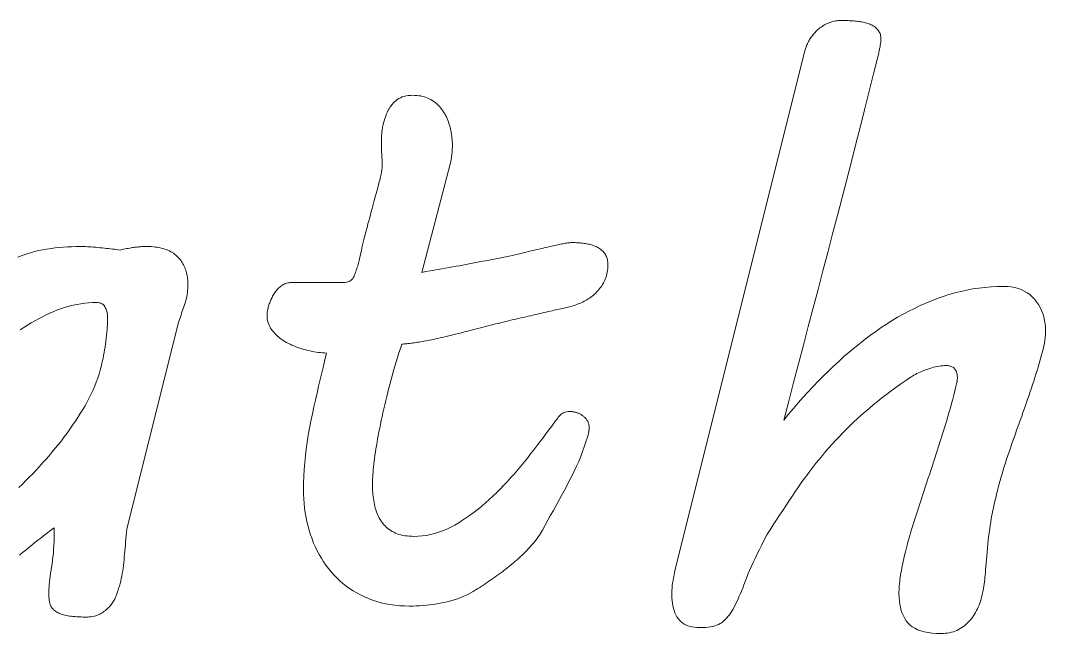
# Model space of a CAD drawing. Extents: x 120.6 to 167.1, y 73.5 to 127.9.
# Drawn here: x 128.42 to 135.98, y 73.55 to 78.08 of the extents above; entities that cross this region are included whole.
import ezdxf

# ---------------------------------------------------------------- set-up
doc = ezdxf.new("R2010")
doc.units = 0

msp = doc.modelspace()

# ---------------------------------------------------------------- linework, layer by layer
at = {"color": 7, "lineweight": 13}
for points in [[(135.211624, 73.552643), (135.17691, 73.553429), (135.144455, 73.555763), (135.114243, 73.559669), (135.086304, 73.565132), (135.060593, 73.572159), (135.037155, 73.580742), (135.015961, 73.590889), (134.99704, 73.602592), (134.980362, 73.61586), (134.965927, 73.630692), (134.953308, 73.646881), (134.942001, 73.664223), (134.932022, 73.682724), (134.923386, 73.702377), (134.916077, 73.72319), (134.910095, 73.745155), (134.905426, 73.76828), (134.902115, 73.792564), (134.900116, 73.818001), (134.899445, 73.844589), (134.899597, 73.859161), (134.900024, 73.873962), (134.900757, 73.888992), (134.901764, 73.904251), (134.903061, 73.919746), (134.904648, 73.935471), (134.906525, 73.951431), (134.908707, 73.967613), (134.911163, 73.984032), (134.91391, 74.000687), (134.916885, 74.017509), (134.920029, 74.034447), (134.923355, 74.051498), (134.926849, 74.068672), (134.930527, 74.085953), (134.934372, 74.103355), (134.938385, 74.120872), (134.942581, 74.138504), (134.946945, 74.15625), (134.951477, 74.174118), (134.959671, 74.204742), (134.968079, 74.235336), (134.976669, 74.265907), (134.985474, 74.296448), (134.994476, 74.326958), (135.003677, 74.357437), (135.013092, 74.387886), (135.022705, 74.418312), (135.032516, 74.448708), (135.042526, 74.479073), (135.052643, 74.509453), (135.062775, 74.539894), (135.072876, 74.570389), (135.083008, 74.600937), (135.093124, 74.631554), (135.103241, 74.662216), (135.113358, 74.692947), (135.123474, 74.723732), (135.133591, 74.75457), (135.143707, 74.785477), (135.153793, 74.816399), (135.163818, 74.847328), (135.173798, 74.878258), (135.183716, 74.909187), (135.193573, 74.940117), (135.203369, 74.971046), (135.213104, 75.001976), (135.222794, 75.032906), (135.232422, 75.063835), (135.241989, 75.094765), (135.251419, 75.12571), (135.260651, 75.156677), (135.269684, 75.187683), (135.278519, 75.218712), (135.28714, 75.249771), (135.295578, 75.280861), (135.303802, 75.311974), (135.311813, 75.343124), (135.319641, 75.374298), (135.327255, 75.405502), (135.327805, 75.408478), (135.328293, 75.411629), (135.328735, 75.414955), (135.329102, 75.418449), (135.329422, 75.422119), (135.329681, 75.425964), (135.32988, 75.429985), (135.330032, 75.434174), (135.330109, 75.438538), (135.330139, 75.443077), (135.329941, 75.450996), (135.32933, 75.458572), (135.328323, 75.465797), (135.326904, 75.472679), (135.325089, 75.47921), (135.322861, 75.485397), (135.320236, 75.491234), (135.3172, 75.496727), (135.313751, 75.501869), (135.309906, 75.506668), (135.305664, 75.511063), (135.30101, 75.514999), (135.295944, 75.518463), (135.290482, 75.521469), (135.284622, 75.524017), (135.278351, 75.526093), (135.271667, 75.527718), (135.264587, 75.52887), (135.257095, 75.529564), (135.249207, 75.529793), (135.236389, 75.529533), (135.223373, 75.528755), (135.210144, 75.527451), (135.196716, 75.525635), (135.18309, 75.523293), (135.16925, 75.520432), (135.155228, 75.517044), (135.140991, 75.513145), (135.126541, 75.50872), (135.111908, 75.503777), (135.097412, 75.49852), (135.083405, 75.493141), (135.069885, 75.487648), (135.05687, 75.48204), (135.044342, 75.476318), (135.032303, 75.470482), (135.020752, 75.464523), (135.009689, 75.458458), (134.99913, 75.452271), (134.989059, 75.445969), (134.950806, 75.419983), (134.913498, 75.394051), (134.877151, 75.368187), (134.841751, 75.342369), (134.807312, 75.316612), (134.773819, 75.290916), (134.741287, 75.265282), (134.709717, 75.2397), (134.679092, 75.214172), (134.649414, 75.188705), (134.620468, 75.163155), (134.59201, 75.137375), (134.564041, 75.111359), (134.53656, 75.085114), (134.509583, 75.058632), (134.483093, 75.031921), (134.457092, 75.004982), (134.43158, 74.977814), (134.40657, 74.950409), (134.382034, 74.922775), (134.35788, 74.894836), (134.334, 74.866524), (134.310364, 74.837837), (134.287003, 74.808769), (134.263885, 74.779327), (134.241028, 74.749512), (134.218445, 74.719322), (134.196121, 74.688751), (134.174042, 74.657814), (134.152237, 74.626495), (134.130463, 74.594681), (134.108475, 74.562263), (134.086288, 74.529236), (134.063904, 74.495605), (134.041306, 74.461365), (134.018524, 74.426521), (133.995529, 74.391068), (133.972321, 74.355011), (133.948929, 74.318344), (133.925323, 74.281067), (133.905609, 74.244057), (133.886948, 74.208168), (133.869308, 74.173409), (133.852722, 74.139778), (133.837158, 74.107269), (133.822647, 74.075897), (133.809189, 74.045647), (133.796753, 74.016525), (133.78537, 73.988525), (133.775024, 73.961662), (133.765259, 73.93586), (133.755646, 73.911072), (133.746185, 73.887299), (133.736862, 73.86454), (133.727692, 73.842789), (133.718658, 73.822044), (133.709763, 73.802315), (133.701019, 73.7836), (133.692413, 73.7659), (133.68396, 73.749207), (133.675476, 73.733467), (133.666794, 73.71862), (133.657898, 73.704674), (133.648819, 73.69162), (133.639526, 73.679466), (133.63002, 73.668213), (133.620331, 73.657845), (133.610428, 73.648384), (133.600327, 73.639809), (133.590027, 73.632133), (133.579102, 73.625267), (133.567123, 73.619125), (133.554123, 73.613708), (133.54007, 73.609009), (133.524979, 73.605034), (133.50885, 73.601784), (133.491684, 73.599258), (133.47348, 73.59745), (133.454224, 73.596367), (133.433929, 73.596001), (133.411484, 73.596664), (133.390396, 73.598663), (133.370667, 73.60199), (133.352295, 73.606644), (133.335297, 73.612625), (133.319641, 73.619934), (133.305344, 73.628578), (133.292404, 73.63855), (133.280838, 73.649857), (133.270615, 73.662483), (133.261551, 73.676186), (133.253448, 73.690697), (133.246292, 73.706017), (133.240082, 73.722145), (133.234848, 73.73909), (133.230545, 73.756836), (133.227203, 73.775391), (133.224823, 73.794762), (133.223389, 73.814934), (133.222916, 73.835922), (133.223175, 73.85289), (133.223953, 73.870262), (133.225266, 73.888039), (133.227081, 73.906219), (133.229416, 73.924805), (133.232285, 73.943794), (133.235672, 73.963196), (133.239563, 73.982994), (133.243988, 74.003197), (133.248932, 74.023811), (134.20282, 77.845146), (134.204666, 77.852135), (134.206757, 77.859245), (134.209061, 77.866478), (134.211609, 77.873817), (134.214386, 77.881271), (134.217392, 77.888847), (134.220627, 77.896538), (134.224091, 77.904343), (134.227798, 77.912262), (134.23172, 77.920296), (134.235916, 77.928329), (134.240402, 77.936256), (134.245163, 77.944061), (134.250229, 77.951744), (134.255569, 77.95932), (134.261215, 77.966782), (134.267136, 77.974121), (134.273346, 77.981346), (134.279861, 77.988457), (134.286652, 77.995453), (134.293716, 78.002274), (134.301041, 78.008865), (134.308624, 78.015221), (134.316483, 78.021355), (134.324585, 78.027252), (134.332962, 78.032913), (134.341583, 78.038345), (134.350479, 78.043549), (134.359619, 78.048523), (134.369034, 78.053261), (134.378693, 78.057655), (134.388626, 78.061592), (134.398819, 78.065056), (134.409271, 78.068062), (134.419983, 78.07061), (134.430939, 78.072685), (134.442169, 78.07431), (134.453659, 78.075462), (134.465424, 78.076157), (134.477432, 78.076385), (134.48674, 78.076347), (134.496155, 78.076218), (134.505692, 78.075996), (134.51535, 78.075691), (134.525116, 78.075302), (134.535004, 78.074829), (134.545013, 78.074265), (134.55513, 78.073616), (134.565353, 78.072876), (134.575699, 78.072052), (134.586014, 78.071098), (134.596115, 78.069969), (134.606018, 78.068672), (134.615707, 78.0672), (134.625214, 78.065552), (134.634506, 78.063728), (134.643585, 78.061737), (134.652481, 78.059563), (134.661163, 78.05722), (134.669647, 78.05471), (134.677887, 78.051949), (134.685837, 78.048874), (134.693497, 78.045471), (134.700867, 78.041763), (134.707947, 78.037727), (134.714737, 78.033379), (134.721252, 78.028709), (134.727463, 78.02372), (134.733383, 78.018417), (134.739029, 78.012794), (134.744247, 78.006844), (134.748901, 78.000542), (134.753021, 77.993889), (134.756592, 77.986893), (134.759613, 77.979553), (134.762085, 77.971863), (134.764008, 77.963829), (134.765381, 77.955444), (134.766205, 77.946716), (134.766479, 77.937637), (134.766418, 77.935081), (134.766251, 77.932037), (134.765961, 77.92849), (134.765564, 77.924461), (134.765045, 77.919937), (134.764404, 77.914925), (134.763657, 77.909416), (134.762787, 77.903419), (134.761795, 77.896927), (134.760696, 77.889946), (134.759491, 77.882622), (134.758163, 77.875092), (134.756714, 77.867355), (134.755157, 77.859421), (134.753479, 77.851288), (134.751678, 77.842949), (134.749771, 77.834404), (134.747757, 77.825661), (134.745605, 77.816711), (134.743362, 77.807564), (134.711929, 77.681595), (134.680054, 77.554581), (134.647751, 77.426529), (134.615021, 77.29744), (134.581848, 77.167305), (134.548248, 77.036133), (134.514206, 76.903915), (134.479736, 76.77066), (134.444839, 76.63636), (134.4095, 76.50103), (134.373901, 76.365028), (134.338211, 76.228737), (134.302444, 76.092155), (134.266586, 75.955284), (134.230637, 75.81813), (134.194611, 75.680679), (134.158493, 75.542946), (134.122284, 75.404922), (134.085999, 75.266609), (134.049622, 75.128006), (134.085037, 75.171005), (134.120728, 75.21328), (134.156723, 75.254829), (134.192993, 75.295662), (134.229553, 75.335762), (134.266418, 75.375153), (134.303558, 75.413811), (134.340988, 75.451752), (134.378708, 75.488968), (134.416718, 75.525459), (134.454987, 75.561089), (134.493439, 75.595703), (134.532104, 75.629303), (134.570969, 75.661896), (134.610031, 75.693474), (134.649292, 75.724045), (134.688766, 75.753601), (134.728439, 75.782143), (134.768311, 75.809677), (134.808395, 75.836197), (134.848724, 75.861649), (134.889328, 75.885971), (134.930237, 75.909164), (134.97142, 75.931236), (135.012909, 75.952179), (135.054672, 75.971992), (135.096725, 75.990685), (135.139084, 76.00824), (135.181717, 76.024673), (135.22464, 76.039978), (135.267868, 76.053986), (135.311417, 76.066513), (135.355286, 76.077576), (135.39946, 76.087158), (135.443954, 76.095261), (135.488785, 76.101898), (135.53392, 76.107056), (135.579376, 76.110741), (135.625137, 76.112953), (135.671234, 76.113693), (135.700043, 76.112755), (135.727539, 76.109932), (135.753708, 76.105232), (135.778534, 76.098663), (135.802032, 76.090202), (135.824203, 76.079872), (135.845047, 76.067657), (135.864548, 76.053566), (135.882736, 76.037598), (135.899582, 76.019745), (135.914963, 76.00045), (135.928726, 75.980148), (135.940857, 75.958832), (135.951385, 75.936501), (135.960297, 75.913155), (135.967575, 75.888802), (135.973236, 75.863441), (135.97728, 75.837067), (135.979706, 75.809677), (135.98053, 75.781273), (135.980347, 75.768005), (135.979828, 75.754799), (135.978958, 75.741646), (135.977753, 75.728554), (135.976181, 75.715515), (135.974274, 75.702538), (135.972031, 75.689613), (135.969421, 75.67675), (135.966476, 75.663948), (135.963181, 75.651199), (135.956161, 75.624649), (135.948959, 75.598183), (135.941589, 75.571808), (135.934036, 75.545517), (135.926331, 75.519318), (135.918427, 75.493202), (135.91037, 75.467171), (135.90213, 75.441231), (135.893723, 75.415375), (135.885132, 75.389603), (135.876434, 75.363861), (135.867676, 75.338089), (135.858856, 75.312294), (135.849991, 75.286469), (135.841049, 75.260612), (135.832062, 75.234726), (135.823013, 75.208809), (135.813904, 75.182869), (135.804749, 75.156898), (135.795532, 75.130898), (135.78627, 75.104836), (135.777023, 75.07869), (135.767776, 75.05246), (135.75853, 75.026138), (135.749283, 74.999741), (135.740021, 74.973244), (135.730774, 74.946663), (135.721527, 74.919998), (135.71228, 74.89325), (135.703033, 74.866409), (135.693893, 74.839455), (135.684998, 74.812355), (135.676315, 74.78511), (135.667877, 74.757721), (135.659668, 74.730194), (135.651688, 74.702515), (135.643951, 74.67469), (135.636429, 74.646729), (135.62915, 74.618614), (135.622086, 74.590363), (135.613129, 74.554123), (135.604752, 74.518272), (135.596939, 74.482788), (135.589722, 74.447678), (135.583069, 74.412949), (135.576996, 74.378593), (135.571503, 74.34462), (135.566589, 74.311012), (135.562256, 74.277786), (135.558502, 74.244934), (135.555145, 74.212921), (135.552017, 74.182213), (135.549133, 74.152802), (135.546478, 74.124687), (135.544052, 74.097878), (135.541855, 74.072372), (135.539886, 74.048164), (135.538147, 74.025253), (135.536652, 74.003647), (135.53537, 73.983337), (135.534073, 73.966629), (135.532486, 73.950043), (135.530609, 73.933563), (135.528442, 73.917206), (135.525986, 73.900955), (135.523239, 73.884827), (135.520203, 73.868813), (135.516876, 73.852921), (135.51326, 73.837135), (135.509354, 73.821465), (135.505127, 73.806046), (135.500519, 73.791), (135.495529, 73.776329), (135.490173, 73.762039), (135.484436, 73.748123), (135.478317, 73.734581), (135.471832, 73.721413), (135.464966, 73.708618), (135.457718, 73.696205), (135.450104, 73.684166), (135.442093, 73.672546), (135.433685, 73.661385), (135.424866, 73.650696), (135.415649, 73.640457), (135.406021, 73.630692), (135.395996, 73.621384), (135.385559, 73.612534), (135.37471, 73.604156), (135.363464, 73.596237), (135.351822, 73.588776), (135.339752, 73.581909), (135.327255, 73.575768), (135.314316, 73.570351), (135.300949, 73.565651), (135.28714, 73.561676), (135.272919, 73.558426), (135.25824, 73.555893), (135.243134, 73.554092), (135.2276, 73.553009)], [(130.505783, 74.616371), (130.506332, 74.665123), (130.50798, 74.714249), (130.510727, 74.763748), (130.514572, 74.813629), (130.519516, 74.863876), (130.525558, 74.914505), (130.5327, 74.965515), (130.540924, 75.016891), (130.550262, 75.068649), (130.560699, 75.120781), (130.571747, 75.172882), (130.582901, 75.224548), (130.594177, 75.275787), (130.60556, 75.326591), (130.617065, 75.376953), (130.628693, 75.426888), (130.640427, 75.476395), (130.652283, 75.525459), (130.664246, 75.574097), (130.676331, 75.622292), (130.66127, 75.623047), (130.646149, 75.624146), (130.630966, 75.625587), (130.615738, 75.62738), (130.600449, 75.629517), (130.585098, 75.632004), (130.569687, 75.634842), (130.55423, 75.638016), (130.538712, 75.641548), (130.523132, 75.645416), (130.50766, 75.649612), (130.492493, 75.654091), (130.4776, 75.658859), (130.462997, 75.663918), (130.4487, 75.669266), (130.434677, 75.674904), (130.420944, 75.680824), (130.407501, 75.687042), (130.394348, 75.693542), (130.381485, 75.70034), (130.369003, 75.707436), (130.356979, 75.714851), (130.345413, 75.72258), (130.33432, 75.730629), (130.323669, 75.738998), (130.313507, 75.747688), (130.303787, 75.756691), (130.29454, 75.766014), (130.285751, 75.77565), (130.27742, 75.785614), (130.269745, 75.795883), (130.262863, 75.80648), (130.25679, 75.81739), (130.251526, 75.828621), (130.24707, 75.840172), (130.243439, 75.852036), (130.240601, 75.86422), (130.238571, 75.876724), (130.237366, 75.889542), (130.236954, 75.902679), (130.237076, 75.908028), (130.237427, 75.913666), (130.238007, 75.919586), (130.2388, 75.925804), (130.239853, 75.932304), (130.241119, 75.939102), (130.24263, 75.946182), (130.244354, 75.953552), (130.246323, 75.961212), (130.24852, 75.969162), (130.250931, 75.977242), (130.253555, 75.985291), (130.256363, 75.993309), (130.259384, 76.001305), (130.262619, 76.00927), (130.266037, 76.017204), (130.269669, 76.025108), (130.273499, 76.03299), (130.277527, 76.040833), (130.281769, 76.048653), (130.286224, 76.056343), (130.290955, 76.063797), (130.295944, 76.07103), (130.301193, 76.078018), (130.306686, 76.084785), (130.312454, 76.091316), (130.318481, 76.097618), (130.324768, 76.103691), (130.331314, 76.109528), (130.338135, 76.115135), (130.345154, 76.120354), (130.352356, 76.125023), (130.359726, 76.129143), (130.367264, 76.132713), (130.374985, 76.135735), (130.382874, 76.138199), (130.390945, 76.140121), (130.39917, 76.141495), (130.407593, 76.142319), (130.416168, 76.142593), (130.803513, 76.142593), (130.814148, 76.143074), (130.824097, 76.144501), (130.833344, 76.146889), (130.841904, 76.15023), (130.849762, 76.154518), (130.856934, 76.159767), (130.863403, 76.16597), (130.869186, 76.173119), (130.874268, 76.181229), (130.878662, 76.190292), (130.882629, 76.199814), (130.886414, 76.209312), (130.89003, 76.218781), (130.893463, 76.228218), (130.896729, 76.237625), (130.899826, 76.247002), (130.90274, 76.256355), (130.905487, 76.265678), (130.908066, 76.274971), (130.910461, 76.284233), (130.917938, 76.317314), (130.925323, 76.349503), (130.932617, 76.380791), (130.939835, 76.411186), (130.94696, 76.440689), (130.953995, 76.469292), (130.960938, 76.496994), (130.967804, 76.523804), (130.974594, 76.549721), (130.981277, 76.574738), (130.987823, 76.59893), (130.994171, 76.622375), (131.00032, 76.645065), (131.006256, 76.667007), (131.011993, 76.688194), (131.017532, 76.708626), (131.022858, 76.72831), (131.027985, 76.747246), (131.032928, 76.765427), (131.037643, 76.78286), (131.042175, 76.799591), (131.046494, 76.815697), (131.050613, 76.831161), (131.054535, 76.845985), (131.058243, 76.860184), (131.061752, 76.873734), (131.065063, 76.886658), (131.068176, 76.898941), (131.071075, 76.910591), (131.073776, 76.921608), (131.076248, 76.932083), (131.078461, 76.942131), (131.080414, 76.951736), (131.082108, 76.960915), (131.083527, 76.969658), (131.084702, 76.977974), (131.085617, 76.985847), (131.086273, 76.993294), (131.086655, 77.000298), (131.086792, 77.006874), (131.086761, 77.014366), (131.08667, 77.02179), (131.086533, 77.02916), (131.086319, 77.036476), (131.08606, 77.043732), (131.085739, 77.050926), (131.085373, 77.058067), (131.08493, 77.065147), (131.084442, 77.072174), (131.083893, 77.07914), (131.083344, 77.086342), (131.082855, 77.094055), (131.082428, 77.102295), (131.082047, 77.111053), (131.081726, 77.120331), (131.081467, 77.130135), (131.081268, 77.14045), (131.081116, 77.151291), (131.081039, 77.162651), (131.081009, 77.17453), (131.081009, 77.203438), (131.081055, 77.208206), (131.081177, 77.213264), (131.08139, 77.218613), (131.081696, 77.224251), (131.082092, 77.230171), (131.082565, 77.236389), (131.08313, 77.242889), (131.083786, 77.249687), (131.084518, 77.256767), (131.085342, 77.264137), (131.086395, 77.271973), (131.08783, 77.280441), (131.08963, 77.289543), (131.091812, 77.299286), (131.094376, 77.309662), (131.097305, 77.320679), (131.100616, 77.332329), (131.104309, 77.344612), (131.108368, 77.357529), (131.112808, 77.371086), (131.116562, 77.382019), (131.120895, 77.392822), (131.125809, 77.403519), (131.131302, 77.414101), (131.137375, 77.424568), (131.144012, 77.434914), (131.151245, 77.445145), (131.159058, 77.455261), (131.167435, 77.465263), (131.176392, 77.475151), (131.186081, 77.484489), (131.196625, 77.492844), (131.208038, 77.500214), (131.220337, 77.506599), (131.23349, 77.512001), (131.247498, 77.516426), (131.26239, 77.519867), (131.278137, 77.522324), (131.294769, 77.523796), (131.312256, 77.524292), (131.327637, 77.523972), (131.342545, 77.523018), (131.356995, 77.521431), (131.370987, 77.519203), (131.384521, 77.516342), (131.397583, 77.51284), (131.410187, 77.508713), (131.422318, 77.503937), (131.434006, 77.498535), (131.445221, 77.492493), (131.455994, 77.485931), (131.46637, 77.478966), (131.476349, 77.471596), (131.485916, 77.463821), (131.495087, 77.455635), (131.503845, 77.447052), (131.512192, 77.438065), (131.520142, 77.428673), (131.527679, 77.418869), (131.534821, 77.408669), (131.541595, 77.398117), (131.548004, 77.387276), (131.554077, 77.376144), (131.559799, 77.364731), (131.56517, 77.35302), (131.570206, 77.341026), (131.57489, 77.328743), (131.579224, 77.31617), (131.583206, 77.303307), (131.586853, 77.290154), (131.590149, 77.276855), (131.593094, 77.263557), (131.595703, 77.250259), (131.597961, 77.236969), (131.599869, 77.223671), (131.601425, 77.210373), (131.602631, 77.197075), (131.6035, 77.183777), (131.604019, 77.170486), (131.604202, 77.157188), (131.60405, 77.142876), (131.603622, 77.12886), (131.602905, 77.115128), (131.601883, 77.101685), (131.600586, 77.088539), (131.598999, 77.075676), (131.597122, 77.063095), (131.594955, 77.050812), (131.592499, 77.038818), (131.589752, 77.027115), (131.378738, 76.217751), (131.409607, 76.222923), (131.439789, 76.228043), (131.469269, 76.233101), (131.498062, 76.238098), (131.526154, 76.243042), (131.553558, 76.247925), (131.580261, 76.252754), (131.606277, 76.257523), (131.631607, 76.262238), (131.656235, 76.266891), (131.680511, 76.271515), (131.704788, 76.276138), (131.729065, 76.280762), (131.753357, 76.285393), (131.777634, 76.290016), (131.80191, 76.29464), (131.826202, 76.299263), (131.850479, 76.303894), (131.874756, 76.308517), (131.899033, 76.313141), (131.925262, 76.318314), (131.950775, 76.323433), (131.975571, 76.328491), (131.999634, 76.333488), (132.022964, 76.338432), (132.045593, 76.343315), (132.06749, 76.348145), (132.088654, 76.352913), (132.109116, 76.357628), (132.128845, 76.362282), (132.147934, 76.366829), (132.166473, 76.371239), (132.184464, 76.375504), (132.201904, 76.379623), (132.218811, 76.383598), (132.235153, 76.387428), (132.250946, 76.391113), (132.266205, 76.394653), (132.280899, 76.398048), (132.295044, 76.401306), (132.308701, 76.404427), (132.32193, 76.407433), (132.334717, 76.410324), (132.347076, 76.413094), (132.358994, 76.415756), (132.370483, 76.418297), (132.381546, 76.420731), (132.392166, 76.423042), (132.402359, 76.42524), (132.412109, 76.427315), (132.421494, 76.429237), (132.430557, 76.430962), (132.439301, 76.43248), (132.447723, 76.433792), (132.455841, 76.434906), (132.463623, 76.435814), (132.4711, 76.436523), (132.478256, 76.437027), (132.485092, 76.437332), (132.491608, 76.437431), (132.50087, 76.437363), (132.510162, 76.437149), (132.519485, 76.436783), (132.528839, 76.436279), (132.538208, 76.435631), (132.547623, 76.43483), (132.557068, 76.433891), (132.566528, 76.432808), (132.576019, 76.43158), (132.585541, 76.430206), (132.594971, 76.428665), (132.604156, 76.42691), (132.613129, 76.424965), (132.621857, 76.422806), (132.630356, 76.420456), (132.638611, 76.417892), (132.646652, 76.415131), (132.654465, 76.41217), (132.662033, 76.409004), (132.669373, 76.40564), (132.676468, 76.402023), (132.683304, 76.398125), (132.68988, 76.393929), (132.696198, 76.38945), (132.702255, 76.384682), (132.708054, 76.379623), (132.713593, 76.374275), (132.718857, 76.368637), (132.723877, 76.362717), (132.728638, 76.356499), (132.733032, 76.349937), (132.736954, 76.342972), (132.740417, 76.335602), (132.743439, 76.327827), (132.745972, 76.319641), (132.748062, 76.311058), (132.74968, 76.302071), (132.750824, 76.292671), (132.751526, 76.282875), (132.751755, 76.272675), (132.75148, 76.258957), (132.750656, 76.24556), (132.749283, 76.232475), (132.74736, 76.219719), (132.744888, 76.207275), (132.741867, 76.195145), (132.738297, 76.183342), (132.734177, 76.171852), (132.729507, 76.160675), (132.724289, 76.149826), (132.718643, 76.139275), (132.712677, 76.129013), (132.70639, 76.119041), (132.699783, 76.109352), (132.692856, 76.09996), (132.685623, 76.090858), (132.678055, 76.082039), (132.670181, 76.073509), (132.661987, 76.065277), (132.653473, 76.057327), (132.644684, 76.049667), (132.635666, 76.042297), (132.626419, 76.03521), (132.616943, 76.028419), (132.607224, 76.021912), (132.59729, 76.015701), (132.587112, 76.009773), (132.576706, 76.004135), (132.566071, 75.998787), (132.555191, 75.993729), (132.54422, 75.988945), (132.533234, 75.984421), (132.522247, 75.980164), (132.511261, 75.976158), (132.500275, 75.972412), (132.489288, 75.968933), (132.478302, 75.965706), (132.467316, 75.962746), (132.456345, 75.960045), (132.445358, 75.957603), (132.435837, 75.95578), (132.425751, 75.953781), (132.415131, 75.951614), (132.403961, 75.949272), (132.392242, 75.946762), (132.379974, 75.944069), (132.367157, 75.941208), (132.353775, 75.938171), (132.339859, 75.934967), (132.325394, 75.931587), (132.310516, 75.928085), (132.295334, 75.92453), (132.279877, 75.920921), (132.264114, 75.917244), (132.248077, 75.913521), (132.231735, 75.909729), (132.215118, 75.905884), (132.198212, 75.901985), (132.181015, 75.898026), (132.163528, 75.894005), (132.145813, 75.889931), (132.127975, 75.885796), (132.10997, 75.881607), (132.091843, 75.877357), (132.073547, 75.873047), (132.05513, 75.868683), (132.03656, 75.864265), (132.017838, 75.859779), (131.998978, 75.855247), (131.97998, 75.850647), (131.960953, 75.846024), (131.942047, 75.8414), (131.923264, 75.836777), (131.904587, 75.832146), (131.886032, 75.827522), (131.867584, 75.822899), (131.849258, 75.818275), (131.831055, 75.813652), (131.812958, 75.809021), (131.794983, 75.804398), (131.768768, 75.797577), (131.743347, 75.790985), (131.718704, 75.78463), (131.694855, 75.778503), (131.671768, 75.772606), (131.64946, 75.766937), (131.627945, 75.761505), (131.607208, 75.756302), (131.58725, 75.751328), (131.568069, 75.74659), (131.549545, 75.742081), (131.531586, 75.737801), (131.514175, 75.733757), (131.497299, 75.729935), (131.480988, 75.726357), (131.465225, 75.723), (131.449997, 75.719879), (131.435333, 75.716988), (131.421204, 75.714333), (131.407639, 75.711899), (131.394592, 75.709648), (131.382034, 75.707504), (131.369965, 75.705482), (131.358383, 75.703575), (131.347305, 75.701782), (131.3367, 75.700111), (131.326599, 75.698547), (131.316986, 75.697098), (131.307877, 75.69577), (131.29924, 75.694557), (131.291016, 75.693459), (131.283112, 75.692474), (131.275528, 75.691612), (131.26825, 75.690857), (131.261307, 75.690224), (131.254669, 75.689705), (131.248352, 75.689301), (131.242355, 75.689011), (131.236679, 75.688835), (131.231308, 75.688774), (131.220474, 75.655884), (131.20993, 75.6231), (131.199661, 75.590439), (131.189697, 75.557892), (131.180008, 75.525459), (131.170609, 75.493141), (131.161514, 75.460945), (131.152695, 75.428856), (131.144165, 75.396889), (131.135925, 75.365036), (131.12796, 75.33345), (131.120255, 75.302307), (131.112823, 75.271591), (131.105637, 75.241318), (131.098709, 75.211472), (131.092041, 75.18206), (131.085648, 75.153084), (131.079498, 75.124535), (131.073624, 75.096428), (131.067993, 75.068748), (131.062653, 75.04158), (131.057587, 75.014984), (131.052826, 74.988968), (131.04834, 74.963531), (131.044144, 74.938675), (131.040253, 74.914391), (131.036636, 74.890694), (131.03331, 74.867569), (131.030273, 74.845016), (131.027527, 74.823051), (131.025055, 74.801849), (131.022842, 74.781601), (131.020889, 74.762306), (131.019211, 74.743965), (131.017776, 74.726578), (131.016602, 74.710144), (131.015686, 74.694664), (131.015045, 74.680138), (131.014648, 74.666573), (131.014526, 74.653954), (131.014664, 74.638412), (131.015106, 74.623024), (131.015823, 74.607773), (131.01683, 74.592674), (131.018127, 74.577713), (131.01973, 74.562897), (131.021606, 74.548233), (131.023773, 74.533707), (131.02623, 74.519325), (131.028976, 74.505089), (131.032074, 74.491112), (131.035568, 74.477509), (131.039474, 74.464287), (131.043777, 74.451439), (131.048492, 74.438965), (131.053604, 74.426872), (131.059128, 74.415146), (131.065048, 74.403801), (131.071381, 74.39283), (131.07811, 74.38224), (131.085297, 74.372047), (131.092972, 74.362297), (131.101135, 74.352974), (131.109802, 74.344086), (131.118942, 74.335625), (131.128586, 74.327606), (131.138718, 74.320023), (131.149338, 74.312866), (131.160446, 74.306145), (131.172058, 74.299858), (131.184219, 74.29409), (131.196976, 74.288933), (131.210342, 74.284378), (131.224319, 74.280434), (131.238907, 74.277092), (131.254089, 74.274361), (131.269897, 74.27224), (131.286301, 74.270721), (131.303299, 74.269814), (131.320923, 74.269508), (131.351501, 74.270348), (131.381973, 74.272858), (131.412323, 74.277054), (131.442566, 74.282921), (131.472672, 74.290466), (131.502686, 74.299683), (131.532562, 74.310585), (131.562347, 74.323158), (131.591995, 74.337402), (131.621536, 74.353333), (131.650894, 74.370544), (131.679993, 74.388657), (131.708817, 74.407661), (131.737396, 74.427567), (131.765717, 74.448357), (131.793762, 74.470055), (131.821548, 74.492645), (131.849091, 74.516129), (131.876358, 74.540512), (131.903366, 74.565788), (131.930115, 74.591759), (131.956558, 74.618225), (131.982712, 74.64518), (132.008591, 74.672623), (132.034164, 74.700562), (132.059464, 74.728989), (132.084473, 74.757912), (132.109177, 74.787323), (132.133606, 74.817223), (132.157745, 74.847618), (132.181549, 74.878113), (132.204971, 74.908325), (132.228027, 74.93824), (132.250702, 74.967865), (132.27301, 74.997208), (132.294922, 75.02626), (132.316483, 75.055016), (132.337646, 75.083488), (132.358444, 75.111671), (132.378876, 75.139565), (132.386017, 75.149452), (132.393555, 75.158302), (132.401505, 75.166107), (132.409851, 75.172867), (132.41861, 75.178589), (132.42778, 75.183273), (132.437347, 75.186913), (132.447327, 75.189514), (132.457703, 75.191078), (132.468475, 75.191597), (132.472015, 75.191544), (132.475708, 75.191368), (132.479538, 75.191078), (132.483505, 75.190674), (132.487625, 75.190155), (132.491898, 75.189514), (132.496307, 75.188766), (132.500854, 75.187897), (132.505554, 75.186913), (132.510391, 75.185814), (132.515289, 75.184578), (132.520157, 75.183159), (132.525009, 75.181564), (132.529816, 75.179802), (132.534607, 75.177872), (132.539352, 75.175758), (132.544083, 75.173477), (132.548782, 75.171021), (132.553452, 75.168388), (132.55809, 75.165581), (132.562637, 75.162605), (132.567047, 75.159454), (132.571304, 75.156128), (132.575424, 75.152634), (132.579407, 75.148964), (132.583237, 75.145119), (132.586914, 75.141098), (132.590454, 75.136909), (132.593857, 75.132545), (132.597107, 75.128006), (132.600128, 75.123291), (132.602829, 75.118408), (132.605225, 75.11335), (132.607285, 75.108116), (132.609039, 75.102715), (132.610458, 75.097137), (132.611572, 75.091385), (132.612366, 75.085457), (132.612854, 75.079361), (132.613007, 75.073082), (132.612976, 75.068573), (132.612885, 75.064301), (132.612747, 75.060249), (132.612549, 75.056435), (132.612289, 75.052849), (132.611969, 75.0495), (132.611588, 75.046379), (132.61116, 75.043488), (132.610672, 75.040825), (132.610123, 75.038399), (132.600357, 75.002541), (132.5896, 74.966652), (132.57782, 74.93074), (132.565018, 74.894798), (132.551224, 74.858818), (132.536407, 74.822823), (132.520584, 74.786789), (132.503738, 74.750732), (132.485901, 74.714638), (132.467041, 74.67852), (132.447632, 74.642372), (132.428131, 74.606201), (132.408539, 74.569992), (132.38887, 74.53376), (132.36911, 74.497498), (132.349274, 74.461212), (132.329346, 74.424889), (132.309326, 74.388542), (132.289215, 74.352165), (132.269028, 74.315758), (132.261871, 74.303062), (132.254288, 74.290436), (132.246262, 74.277863), (132.237808, 74.265343), (132.228928, 74.252884), (132.219604, 74.240486), (132.209839, 74.228142), (132.199661, 74.215858), (132.189026, 74.203629), (132.177979, 74.19146), (132.166595, 74.179367), (132.155029, 74.167351), (132.14325, 74.155434), (132.131271, 74.143593), (132.11908, 74.131844), (132.106689, 74.120178), (132.094101, 74.108604), (132.081314, 74.097115), (132.068329, 74.085709), (132.05513, 74.074394), (132.041779, 74.063179), (132.028305, 74.052078), (132.014709, 74.041092), (132.001022, 74.030228), (131.987198, 74.01947), (131.973267, 74.008835), (131.959213, 73.998314), (131.945053, 73.987907), (131.930771, 73.977615), (131.916382, 73.967445), (131.902008, 73.957428), (131.887817, 73.947609), (131.87381, 73.938004), (131.859955, 73.928589), (131.846283, 73.919388), (131.832779, 73.910385), (131.819458, 73.901581), (131.806305, 73.892982), (131.793335, 73.884583), (131.780518, 73.876389), (131.758347, 73.862946), (131.735779, 73.850372), (131.712799, 73.838669), (131.689407, 73.827827), (131.665619, 73.817856), (131.641434, 73.808746), (131.616837, 73.800514), (131.591827, 73.793137), (131.566422, 73.786636), (131.540604, 73.780998), (131.514679, 73.776054), (131.488922, 73.771637), (131.463348, 73.767731), (131.437927, 73.764351), (131.412704, 73.76149), (131.387634, 73.759148), (131.362747, 73.757324), (131.338028, 73.756027), (131.313492, 73.755241), (131.289124, 73.754982), (131.251968, 73.755661), (131.215652, 73.757698), (131.180161, 73.761101), (131.145523, 73.765854), (131.111725, 73.771965), (131.078751, 73.779442), (131.046616, 73.788269), (131.015335, 73.798462), (130.984879, 73.810005), (130.955261, 73.822914), (130.926529, 73.83699), (130.898727, 73.852051), (130.871841, 73.868095), (130.845886, 73.885117), (130.820862, 73.90313), (130.796753, 73.922119), (130.77356, 73.942093), (130.751312, 73.963051), (130.72998, 73.984985), (130.709564, 74.007912), (130.690094, 74.031715), (130.671585, 74.056297), (130.654022, 74.081665), (130.637421, 74.107811), (130.621765, 74.134735), (130.607071, 74.162437), (130.593323, 74.190926), (130.580536, 74.220192), (130.568695, 74.250244), (130.557816, 74.281067), (130.547928, 74.312515), (130.539078, 74.344429), (130.531281, 74.376801), (130.524506, 74.409637), (130.518784, 74.44294), (130.514099, 74.4767), (130.510468, 74.510925), (130.507858, 74.545616), (130.506302, 74.580765)]]:
    msp.add_lwpolyline(points, close=True, dxfattribs=at)
for points in [[(128.39856, 76.328674), (128.429199, 76.341644), (128.459839, 76.353073), (128.490479, 76.362976), (128.521118, 76.371338), (128.551758, 76.378181), (128.582367, 76.383942), (128.612915, 76.389107), (128.643417, 76.393654), (128.673859, 76.397606), (128.704239, 76.40094), (128.734558, 76.403671), (128.764816, 76.4058), (128.795029, 76.407318), (128.82518, 76.408226), (128.85527, 76.408531), (128.868713, 76.40844), (128.882492, 76.40818), (128.896591, 76.407745), (128.910995, 76.407143), (128.92572, 76.406364), (128.940765, 76.405411), (128.956131, 76.404282), (128.971817, 76.402977), (128.987808, 76.401505), (129.004135, 76.399857), (129.020447, 76.398125), (129.036453, 76.396385), (129.052124, 76.394653), (129.06749, 76.392921), (129.082535, 76.391182), (129.09726, 76.38945), (129.111679, 76.387718), (129.125763, 76.385986), (129.139542, 76.384247), (129.153, 76.382515), (129.166046, 76.385315), (129.178604, 76.387947), (129.190674, 76.390404), (129.202255, 76.392685), (129.213333, 76.394798), (129.223923, 76.396736), (129.234039, 76.398499), (129.243637, 76.400085), (129.252762, 76.401505), (129.261383, 76.402748), (129.269821, 76.403847), (129.278336, 76.404831), (129.286926, 76.405693), (129.295609, 76.406448), (129.304382, 76.407082), (129.313248, 76.4076), (129.322189, 76.408005), (129.331223, 76.408295), (129.340347, 76.40847), (129.349548, 76.408531), (129.366608, 76.408295), (129.383087, 76.4076), (129.398987, 76.406448), (129.414307, 76.404831), (129.429047, 76.402748), (129.443207, 76.400208), (129.456787, 76.397202), (129.469803, 76.39373), (129.482224, 76.389801), (129.49408, 76.385406), (129.505417, 76.380623), (129.516281, 76.375519), (129.526688, 76.370102), (129.536636, 76.364365), (129.546112, 76.358307), (129.55513, 76.351929), (129.56369, 76.345238), (129.571777, 76.338226), (129.579407, 76.330902), (129.586578, 76.323257), (129.593323, 76.315338), (129.599701, 76.307182), (129.605698, 76.298805), (129.611328, 76.290192), (129.616577, 76.281342), (129.621445, 76.27227), (129.625931, 76.262962), (129.630051, 76.253418), (129.633804, 76.243652), (129.637161, 76.23365), (129.640182, 76.223488), (129.642883, 76.213242), (129.645279, 76.202911), (129.647339, 76.19249), (129.649094, 76.181984), (129.650513, 76.171387), (129.651627, 76.160706), (129.652435, 76.14994), (129.652908, 76.139084), (129.653061, 76.128143), (129.652832, 76.113182), (129.652145, 76.098373), (129.650986, 76.083702), (129.649368, 76.069176), (129.647278, 76.054794), (129.644745, 76.040558), (129.641739, 76.026466), (129.63826, 76.01252), (129.634338, 75.998718), (129.629944, 75.985062), (129.62532, 75.971458), (129.620682, 75.957832), (129.616058, 75.944176), (129.611435, 75.930489), (129.606812, 75.916771), (129.602188, 75.903023), (129.597565, 75.889252), (129.592941, 75.87545), (129.588318, 75.861618), (129.583694, 75.847755), (129.202133, 74.324425), (129.199844, 74.299774), (129.197632, 74.27552), (129.19545, 74.251671), (129.193344, 74.228226), (129.191299, 74.205193), (129.189301, 74.182556), (129.187363, 74.160332), (129.185486, 74.138504), (129.183655, 74.117088), (129.1819, 74.096069), (129.179993, 74.075401), (129.177734, 74.055023), (129.17514, 74.034935), (129.172195, 74.015137), (129.1689, 73.995628), (129.165253, 73.976402), (129.161255, 73.957466), (129.156921, 73.938828), (129.152237, 73.920471), (129.147217, 73.902405), (129.145432, 73.897072), (129.14357, 73.891479), (129.141617, 73.885628), (129.139587, 73.879509), (129.137451, 73.873138), (129.135239, 73.866501), (129.13295, 73.859612), (129.130569, 73.852455), (129.128098, 73.845039), (129.125534, 73.837364), (129.122772, 73.82959), (129.11969, 73.821869), (129.116302, 73.814209), (129.112579, 73.80661), (129.108551, 73.799065), (129.104202, 73.79158), (129.099533, 73.784149), (129.094543, 73.776779), (129.089249, 73.76947), (129.083618, 73.762215), (129.077698, 73.755089), (129.071487, 73.748161), (129.064972, 73.74144), (129.058182, 73.734924), (129.051102, 73.728607), (129.043732, 73.722496), (129.036072, 73.716583), (129.028122, 73.710876), (129.019882, 73.705368), (129.011353, 73.700066), (129.002426, 73.695122), (128.992966, 73.690697), (128.983002, 73.686798), (128.972504, 73.683411), (128.961487, 73.68055), (128.949966, 73.678207), (128.937912, 73.676392), (128.925339, 73.675087), (128.912231, 73.674309), (128.898621, 73.674049), (128.881058, 73.674164), (128.864227, 73.674515), (128.848114, 73.675087), (128.832718, 73.675896), (128.818054, 73.676941), (128.804108, 73.678207), (128.790878, 73.67971), (128.778381, 73.68145), (128.766602, 73.683411), (128.755539, 73.685608), (128.745087, 73.688026), (128.735138, 73.690643), (128.725662, 73.693459), (128.71669, 73.69648), (128.708206, 73.699699), (128.700211, 73.703125), (128.692719, 73.706757), (128.685699, 73.710587), (128.679184, 73.714615), (128.673157, 73.718849), (128.667587, 73.723274), (128.662415, 73.727875), (128.657639, 73.732643), (128.653275, 73.737587), (128.649307, 73.742699), (128.645752, 73.747986), (128.642609, 73.753456), (128.639862, 73.759087), (128.637512, 73.7649), (128.63559, 73.770882), (128.633942, 73.777054), (128.632462, 73.783424), (128.631165, 73.790001), (128.630035, 73.796783), (128.629074, 73.803764), (128.628296, 73.810944), (128.627686, 73.818329), (128.627258, 73.82592), (128.626999, 73.83371), (128.626907, 73.841705), (128.627106, 73.858803), (128.627716, 73.876564), (128.628738, 73.894989), (128.630142, 73.914085), (128.631973, 73.933838), (128.634201, 73.954262), (128.636826, 73.975349), (128.639862, 73.997101), (128.643295, 74.019516), (128.647141, 74.042595), (128.650986, 74.066574), (128.654434, 74.091675), (128.657471, 74.117912), (128.660095, 74.145271), (128.662323, 74.173759), (128.664139, 74.203369), (128.665558, 74.234108), (128.666565, 74.265976), (128.667175, 74.298973), (128.667374, 74.333099), (128.648102, 74.318962), (128.628418, 74.304306), (128.608322, 74.289131), (128.58783, 74.273438), (128.566925, 74.257225), (128.545624, 74.240486), (128.523926, 74.223228), (128.501801, 74.205452), (128.479294, 74.187157), (128.45636, 74.168335), (128.433151, 74.149345), (128.409775, 74.130531)], [(128.406113, 74.630493), (128.431793, 74.655396), (128.457382, 74.680679), (128.482666, 74.706215), (128.507675, 74.73201), (128.532394, 74.758072), (128.556808, 74.784386), (128.580948, 74.810966), (128.604797, 74.837807), (128.628357, 74.864906), (128.651627, 74.892265), (128.674606, 74.919884), (128.697174, 74.947708), (128.719238, 74.97567), (128.740768, 75.003784), (128.76178, 75.032036), (128.782272, 75.06044), (128.802246, 75.088982), (128.821701, 75.117676), (128.840637, 75.146507), (128.859055, 75.175484), (128.876938, 75.204605), (128.894104, 75.233788), (128.910309, 75.262939), (128.925552, 75.292061), (128.93985, 75.321152), (128.953186, 75.35022), (128.965576, 75.379257), (128.977005, 75.408264), (128.987488, 75.437241), (128.997009, 75.466187), (129.005569, 75.49511), (129.010132, 75.512131), (129.014542, 75.529678), (129.018799, 75.547745), (129.022919, 75.56633), (129.026886, 75.585442), (129.030716, 75.605064), (129.034409, 75.625214), (129.037949, 75.645882), (129.041351, 75.667068), (129.044601, 75.688774), (129.047623, 75.71051), (129.050323, 75.731789), (129.052704, 75.752602), (129.054779, 75.772949), (129.056519, 75.792839), (129.057953, 75.812263), (129.059067, 75.831223), (129.05986, 75.849724), (129.060333, 75.86776), (129.060501, 75.885338), (129.060318, 75.892838), (129.059799, 75.900307), (129.058929, 75.907753), (129.057724, 75.915169), (129.056152, 75.922554), (129.05426, 75.929909), (129.052002, 75.937233), (129.049393, 75.944534), (129.046448, 75.951805), (129.043152, 75.959045), (129.039368, 75.965912), (129.034943, 75.972054), (129.029892, 75.97747), (129.024185, 75.98217), (129.017853, 75.986145), (129.010895, 75.989395), (129.003296, 75.991928), (128.995056, 75.993729), (128.986176, 75.994812), (128.976669, 75.995178), (128.948334, 75.994629), (128.919952, 75.992981), (128.891556, 75.990234), (128.863129, 75.986389), (128.834671, 75.981445), (128.806183, 75.975403), (128.777664, 75.968269), (128.74913, 75.96003), (128.720551, 75.950691), (128.691956, 75.940254), (128.663437, 75.928894), (128.635117, 75.916786), (128.60701, 75.903923), (128.579102, 75.890305), (128.551392, 75.875938), (128.523895, 75.860825), (128.496582, 75.844955), (128.469482, 75.828331), (128.442596, 75.810959), (128.415894, 75.792839)]]:
    msp.add_lwpolyline(points, dxfattribs=at)

doc.saveas('drawing.dxf')
